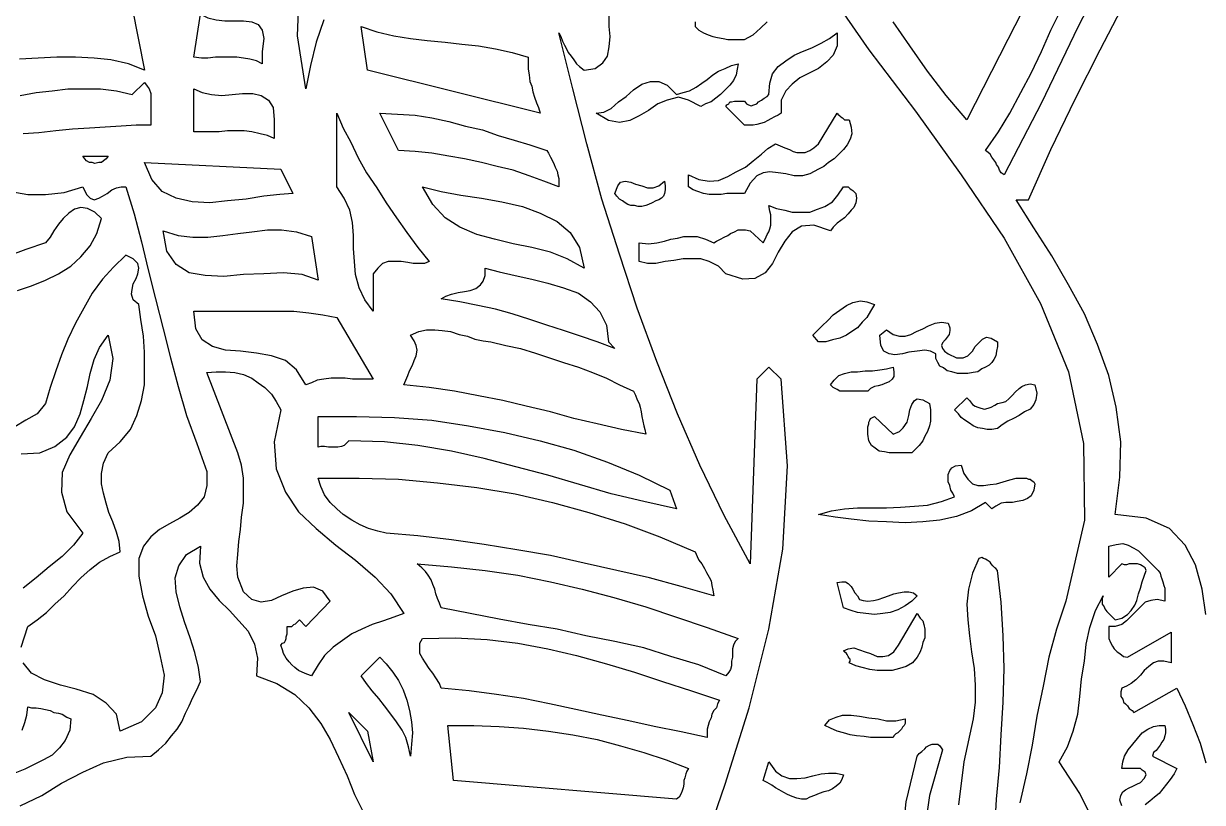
# Model space of a CAD drawing. Extents: x 0 to 5.57, y 0.04 to 9.51.
# Drawn here: x 2.644 to 3.907, y 5.639 to 6.473 of the extents above; entities that cross this region are included whole.
import ezdxf

# ---------------------------------------------------------------- set-up
doc = ezdxf.new("R2010")
doc.units = 0
doc.layers.add('1', color=7, linetype='Continuous')

msp = doc.modelspace()

# ---------------------------------------------------------------- linework, layer by layer
for points in [[(3.516, 6.463), (3.516, 6.449), (3.512, 6.439), (3.505, 6.432), (3.496, 6.425), (3.486, 6.42), (3.476, 6.415), (3.468, 6.408), (3.461, 6.401), (3.456, 6.391), (3.456, 6.377), (3.453, 6.375), (3.449, 6.373), (3.445, 6.371), (3.442, 6.369), (3.438, 6.367), (3.434, 6.366), (3.43, 6.365), (3.426, 6.364), (3.421, 6.364), (3.417, 6.364), (3.397, 6.384), (3.398, 6.386), (3.4, 6.387), (3.401, 6.389), (3.403, 6.389), (3.406, 6.39), (3.408, 6.39), (3.411, 6.39), (3.414, 6.39), (3.417, 6.39), (3.419, 6.387), (3.421, 6.386), (3.424, 6.385), (3.427, 6.386), (3.43, 6.387), (3.432, 6.389), (3.435, 6.391), (3.438, 6.393), (3.441, 6.395), (3.443, 6.397), (3.444, 6.409), (3.447, 6.419), (3.453, 6.427), (3.461, 6.433), (3.47, 6.439), (3.479, 6.443), (3.489, 6.447), (3.499, 6.452), (3.508, 6.457), (3.516, 6.463)], [(3.41, 6.43), (3.409, 6.424), (3.408, 6.418), (3.405, 6.412), (3.401, 6.407), (3.396, 6.402), (3.391, 6.397), (3.386, 6.393), (3.381, 6.389), (3.375, 6.387), (3.37, 6.384), (3.357, 6.391), (3.346, 6.394), (3.334, 6.391), (3.324, 6.387), (3.314, 6.38), (3.304, 6.374), (3.294, 6.369), (3.283, 6.367), (3.271, 6.369), (3.258, 6.377), (3.266, 6.378), (3.274, 6.382), (3.282, 6.389), (3.29, 6.395), (3.298, 6.402), (3.307, 6.408), (3.316, 6.411), (3.325, 6.411), (3.334, 6.407), (3.344, 6.397), (3.351, 6.399), (3.358, 6.401), (3.365, 6.405), (3.371, 6.409), (3.377, 6.413), (3.383, 6.418), (3.389, 6.422), (3.396, 6.425), (3.403, 6.428), (3.41, 6.43)], [(3.529, 6.37), (3.531, 6.362), (3.532, 6.355), (3.53, 6.349), (3.527, 6.343), (3.523, 6.338), (3.518, 6.333), (3.513, 6.328), (3.507, 6.324), (3.502, 6.32), (3.496, 6.317), (3.487, 6.312), (3.479, 6.31), (3.47, 6.31), (3.461, 6.312), (3.453, 6.313), (3.444, 6.314), (3.437, 6.313), (3.43, 6.31), (3.423, 6.302), (3.417, 6.291), (3.411, 6.291), (3.404, 6.291), (3.398, 6.291), (3.392, 6.29), (3.385, 6.29), (3.379, 6.29), (3.373, 6.291), (3.367, 6.293), (3.362, 6.295), (3.357, 6.298), (3.357, 6.311), (3.368, 6.306), (3.379, 6.304), (3.389, 6.305), (3.399, 6.309), (3.408, 6.314), (3.418, 6.319), (3.426, 6.326), (3.435, 6.333), (3.442, 6.339), (3.45, 6.344), (3.455, 6.342), (3.46, 6.34), (3.465, 6.338), (3.469, 6.336), (3.473, 6.335), (3.478, 6.335), (3.482, 6.335), (3.487, 6.337), (3.491, 6.34), (3.496, 6.344), (3.516, 6.377), (3.517, 6.376), (3.519, 6.374), (3.52, 6.373), (3.522, 6.372), (3.524, 6.37), (3.525, 6.37), (3.527, 6.37), (3.529, 6.37)], [(3.331, 6.304), (3.332, 6.299), (3.332, 6.295), (3.331, 6.291), (3.33, 6.288), (3.328, 6.286), (3.325, 6.284), (3.322, 6.283), (3.318, 6.281), (3.314, 6.279), (3.311, 6.278), (3.307, 6.277), (3.303, 6.277), (3.299, 6.278), (3.295, 6.278), (3.292, 6.279), (3.289, 6.281), (3.286, 6.283), (3.283, 6.285), (3.28, 6.288), (3.278, 6.291), (3.281, 6.299), (3.284, 6.303), (3.289, 6.304), (3.295, 6.303), (3.3, 6.301), (3.307, 6.299), (3.313, 6.297), (3.319, 6.297), (3.325, 6.299), (3.331, 6.304)], [(3.536, 6.291), (3.537, 6.286), (3.536, 6.281), (3.534, 6.276), (3.531, 6.273), (3.528, 6.269), (3.524, 6.265), (3.52, 6.262), (3.516, 6.259), (3.512, 6.255), (3.509, 6.251), (3.491, 6.257), (3.478, 6.256), (3.468, 6.25), (3.46, 6.24), (3.453, 6.228), (3.447, 6.216), (3.439, 6.206), (3.428, 6.2), (3.415, 6.199), (3.397, 6.205), (3.389, 6.213), (3.379, 6.218), (3.37, 6.221), (3.361, 6.221), (3.351, 6.221), (3.341, 6.219), (3.332, 6.218), (3.322, 6.216), (3.313, 6.216), (3.304, 6.218), (3.304, 6.238), (3.314, 6.237), (3.323, 6.238), (3.331, 6.24), (3.338, 6.242), (3.345, 6.243), (3.352, 6.245), (3.359, 6.245), (3.366, 6.245), (3.375, 6.242), (3.384, 6.238), (3.387, 6.24), (3.391, 6.242), (3.395, 6.244), (3.399, 6.246), (3.402, 6.248), (3.406, 6.25), (3.41, 6.252), (3.414, 6.252), (3.418, 6.252), (3.423, 6.251), (3.437, 6.238), (3.439, 6.242), (3.441, 6.247), (3.443, 6.25), (3.444, 6.253), (3.445, 6.257), (3.445, 6.26), (3.445, 6.264), (3.445, 6.268), (3.444, 6.272), (3.443, 6.278), (3.451, 6.275), (3.46, 6.273), (3.468, 6.271), (3.478, 6.271), (3.487, 6.271), (3.495, 6.274), (3.503, 6.277), (3.511, 6.282), (3.517, 6.289), (3.523, 6.298), (3.525, 6.298), (3.527, 6.298), (3.528, 6.298), (3.53, 6.296), (3.532, 6.295), (3.533, 6.294), (3.535, 6.292), (3.536, 6.291)], [(3.556, 6.172), (3.552, 6.165), (3.548, 6.158), (3.543, 6.153), (3.538, 6.147), (3.532, 6.143), (3.526, 6.139), (3.519, 6.136), (3.511, 6.134), (3.504, 6.132), (3.496, 6.132), (3.49, 6.139), (3.495, 6.144), (3.5, 6.149), (3.506, 6.155), (3.512, 6.161), (3.519, 6.166), (3.526, 6.171), (3.533, 6.174), (3.541, 6.176), (3.548, 6.175), (3.556, 6.172)], [(3.635, 6.152), (3.637, 6.147), (3.637, 6.144), (3.636, 6.14), (3.634, 6.137), (3.632, 6.134), (3.629, 6.131), (3.628, 6.128), (3.629, 6.125), (3.631, 6.122), (3.635, 6.119), (3.644, 6.115), (3.651, 6.115), (3.656, 6.117), (3.661, 6.122), (3.664, 6.127), (3.668, 6.131), (3.672, 6.135), (3.676, 6.137), (3.681, 6.136), (3.688, 6.132), (3.688, 6.127), (3.687, 6.122), (3.686, 6.117), (3.684, 6.113), (3.682, 6.11), (3.679, 6.107), (3.675, 6.105), (3.671, 6.103), (3.667, 6.1), (3.662, 6.099), (3.656, 6.098), (3.651, 6.098), (3.645, 6.098), (3.639, 6.1), (3.634, 6.101), (3.63, 6.104), (3.626, 6.106), (3.624, 6.11), (3.622, 6.114), (3.622, 6.119), (3.616, 6.122), (3.61, 6.123), (3.602, 6.122), (3.593, 6.121), (3.586, 6.119), (3.578, 6.118), (3.572, 6.119), (3.566, 6.122), (3.563, 6.128), (3.562, 6.139), (3.569, 6.145), (3.576, 6.14), (3.583, 6.138), (3.589, 6.138), (3.595, 6.14), (3.601, 6.143), (3.608, 6.146), (3.614, 6.149), (3.621, 6.152), (3.628, 6.153), (3.635, 6.152)], [(3.576, 6.105), (3.577, 6.1), (3.577, 6.095), (3.575, 6.092), (3.572, 6.089), (3.569, 6.088), (3.564, 6.086), (3.56, 6.085), (3.556, 6.084), (3.552, 6.082), (3.549, 6.079), (3.545, 6.079), (3.541, 6.079), (3.536, 6.079), (3.532, 6.079), (3.528, 6.079), (3.524, 6.079), (3.519, 6.079), (3.516, 6.081), (3.512, 6.083), (3.509, 6.086), (3.513, 6.091), (3.518, 6.096), (3.524, 6.098), (3.531, 6.1), (3.538, 6.1), (3.546, 6.101), (3.554, 6.101), (3.562, 6.102), (3.569, 6.103), (3.576, 6.105)], [(3.728, 6.086), (3.73, 6.077), (3.729, 6.07), (3.727, 6.065), (3.723, 6.06), (3.717, 6.057), (3.711, 6.053), (3.705, 6.05), (3.699, 6.047), (3.693, 6.043), (3.688, 6.039), (3.682, 6.038), (3.677, 6.038), (3.672, 6.039), (3.667, 6.04), (3.662, 6.042), (3.658, 6.045), (3.653, 6.048), (3.649, 6.051), (3.646, 6.055), (3.642, 6.059), (3.655, 6.072), (3.658, 6.069), (3.661, 6.065), (3.664, 6.063), (3.667, 6.062), (3.67, 6.061), (3.674, 6.06), (3.678, 6.061), (3.681, 6.062), (3.685, 6.064), (3.688, 6.066), (3.693, 6.067), (3.697, 6.068), (3.7, 6.071), (3.704, 6.075), (3.707, 6.078), (3.711, 6.082), (3.714, 6.084), (3.718, 6.086), (3.723, 6.087), (3.728, 6.086)], [(3.615, 6.066), (3.616, 6.059), (3.616, 6.053), (3.616, 6.047), (3.615, 6.042), (3.613, 6.036), (3.61, 6.031), (3.608, 6.026), (3.604, 6.021), (3.6, 6.017), (3.596, 6.013), (3.59, 6.013), (3.584, 6.013), (3.578, 6.013), (3.572, 6.013), (3.567, 6.014), (3.561, 6.015), (3.557, 6.018), (3.553, 6.021), (3.55, 6.026), (3.549, 6.033), (3.549, 6.036), (3.549, 6.038), (3.549, 6.041), (3.55, 6.044), (3.55, 6.046), (3.551, 6.048), (3.552, 6.05), (3.554, 6.051), (3.556, 6.052), (3.576, 6.033), (3.583, 6.036), (3.587, 6.04), (3.591, 6.046), (3.593, 6.053), (3.594, 6.059), (3.596, 6.065), (3.599, 6.069), (3.602, 6.071), (3.608, 6.07), (3.615, 6.066)], [(3.708, 5.986), (3.711, 5.986), (3.714, 5.986), (3.716, 5.986), (3.719, 5.986), (3.721, 5.985), (3.723, 5.985), (3.725, 5.983), (3.727, 5.982), (3.728, 5.98), (3.727, 5.973), (3.724, 5.967), (3.72, 5.964), (3.715, 5.962), (3.709, 5.961), (3.704, 5.96), (3.697, 5.96), (3.692, 5.959), (3.686, 5.956), (3.682, 5.953), (3.675, 5.96), (3.66, 5.951), (3.644, 5.945), (3.626, 5.941), (3.608, 5.939), (3.589, 5.938), (3.569, 5.939), (3.55, 5.94), (3.531, 5.942), (3.514, 5.944), (3.496, 5.947), (3.51, 5.951), (3.524, 5.953), (3.538, 5.954), (3.553, 5.954), (3.569, 5.954), (3.584, 5.955), (3.599, 5.956), (3.613, 5.957), (3.628, 5.961), (3.642, 5.966), (3.64, 5.97), (3.638, 5.973), (3.637, 5.978), (3.635, 5.982), (3.635, 5.986), (3.635, 5.99), (3.637, 5.994), (3.639, 5.997), (3.643, 5.999), (3.649, 6), (3.652, 5.991), (3.656, 5.985), (3.661, 5.98), (3.667, 5.978), (3.673, 5.978), (3.68, 5.979), (3.687, 5.98), (3.694, 5.982), (3.701, 5.984), (3.708, 5.986)], [(3.549, 5.854), (3.555, 5.855), (3.56, 5.856), (3.566, 5.858), (3.571, 5.86), (3.577, 5.862), (3.582, 5.863), (3.588, 5.864), (3.593, 5.864), (3.598, 5.863), (3.602, 5.86), (3.596, 5.854), (3.589, 5.849), (3.581, 5.845), (3.573, 5.842), (3.565, 5.841), (3.556, 5.84), (3.547, 5.841), (3.538, 5.842), (3.531, 5.844), (3.523, 5.847), (3.516, 5.874), (3.521, 5.875), (3.525, 5.875), (3.528, 5.873), (3.531, 5.87), (3.533, 5.867), (3.535, 5.863), (3.538, 5.86), (3.54, 5.856), (3.544, 5.855), (3.549, 5.854)], [(3.602, 5.794), (3.597, 5.788), (3.59, 5.784), (3.583, 5.782), (3.575, 5.78), (3.567, 5.78), (3.559, 5.78), (3.551, 5.781), (3.543, 5.783), (3.536, 5.785), (3.529, 5.788), (3.53, 5.79), (3.53, 5.792), (3.529, 5.793), (3.528, 5.795), (3.527, 5.797), (3.526, 5.798), (3.524, 5.8), (3.523, 5.801), (3.528, 5.803), (3.534, 5.804), (3.54, 5.802), (3.546, 5.8), (3.552, 5.798), (3.559, 5.795), (3.565, 5.795), (3.571, 5.796), (3.577, 5.8), (3.582, 5.807), (3.602, 5.841), (3.605, 5.836), (3.608, 5.833), (3.609, 5.829), (3.61, 5.824), (3.61, 5.82), (3.61, 5.815), (3.608, 5.81), (3.607, 5.805), (3.605, 5.8), (3.602, 5.794)], [(3.589, 5.728), (3.589, 5.725), (3.589, 5.723), (3.588, 5.721), (3.586, 5.719), (3.585, 5.717), (3.583, 5.715), (3.581, 5.713), (3.579, 5.712), (3.577, 5.71), (3.576, 5.708), (3.568, 5.708), (3.56, 5.708), (3.552, 5.708), (3.545, 5.709), (3.537, 5.71), (3.53, 5.711), (3.523, 5.713), (3.516, 5.715), (3.509, 5.718), (3.503, 5.721), (3.508, 5.727), (3.515, 5.73), (3.522, 5.732), (3.531, 5.732), (3.54, 5.731), (3.55, 5.729), (3.56, 5.728), (3.569, 5.726), (3.579, 5.726), (3.589, 5.728)], [(3.821, 5.635), (3.819, 5.641), (3.82, 5.646), (3.822, 5.65), (3.825, 5.652), (3.829, 5.654), (3.833, 5.656), (3.837, 5.658), (3.841, 5.66), (3.845, 5.664), (3.847, 5.668), (3.846, 5.671), (3.843, 5.673), (3.841, 5.675), (3.838, 5.675), (3.836, 5.675), (3.832, 5.675), (3.829, 5.675), (3.826, 5.675), (3.824, 5.675), (3.821, 5.675), (3.822, 5.682), (3.824, 5.688), (3.828, 5.695), (3.833, 5.701), (3.838, 5.707), (3.843, 5.713), (3.849, 5.717), (3.855, 5.72), (3.861, 5.721), (3.867, 5.721)], [(3.867, 5.721), (3.868, 5.717), (3.868, 5.713), (3.867, 5.71), (3.866, 5.706), (3.864, 5.703), (3.862, 5.7), (3.86, 5.697), (3.858, 5.694), (3.855, 5.692), (3.854, 5.688), (3.88, 5.675), (3.877, 5.669), (3.873, 5.663), (3.869, 5.658), (3.865, 5.653), (3.861, 5.648), (3.856, 5.644), (3.851, 5.64), (3.846, 5.636)], [(3.585, 5.591), (3.59, 5.639), (3.602, 5.688), (3.604, 5.691), (3.607, 5.693), (3.61, 5.696), (3.612, 5.698), (3.615, 5.7), (3.618, 5.701), (3.621, 5.701), (3.624, 5.701), (3.626, 5.699), (3.629, 5.695)], [(3.629, 5.695), (3.615, 5.646), (3.608, 5.596)], [(3.523, 5.668), (3.521, 5.663), (3.519, 5.659), (3.515, 5.656), (3.511, 5.653), (3.507, 5.651), (3.502, 5.65), (3.497, 5.648), (3.492, 5.646), (3.487, 5.644), (3.483, 5.642), (3.478, 5.642), (3.473, 5.643), (3.468, 5.645), (3.463, 5.647), (3.459, 5.649), (3.454, 5.652), (3.45, 5.654), (3.446, 5.657), (3.441, 5.66), (3.437, 5.662), (3.443, 5.682), (3.45, 5.672), (3.457, 5.667), (3.465, 5.664), (3.473, 5.664), (3.482, 5.665), (3.49, 5.667), (3.499, 5.669), (3.507, 5.67), (3.515, 5.67), (3.523, 5.668)]]:
    msp.add_lwpolyline(points)
at = {"layer": '1'}
for points in [[(3.744, 6.544), (3.699, 6.456), (3.655, 6.37), (3.633, 6.396), (3.613, 6.422), (3.594, 6.449), (3.576, 6.475)], [(3.816, 6.551), (3.774, 6.469), (3.735, 6.388), (3.695, 6.311), (3.692, 6.313), (3.69, 6.316), (3.689, 6.319), (3.687, 6.322), (3.686, 6.324), (3.684, 6.327), (3.682, 6.33), (3.68, 6.333), (3.678, 6.335), (3.675, 6.337), (3.689, 6.357), (3.701, 6.377), (3.713, 6.399), (3.724, 6.42), (3.735, 6.443), (3.745, 6.466), (3.756, 6.488)], [(2.966, 6.477), (2.958, 6.453), (2.952, 6.428), (2.947, 6.403), (2.938, 6.46), (2.94, 6.514)], [(3.503, 6.513), (3.55, 6.445), (3.6, 6.379), (3.649, 6.311), (3.695, 6.243), (3.734, 6.173), (3.764, 6.1), (3.78, 6.023), (3.781, 5.941), (3.761, 5.854), (3.751, 5.824), (3.743, 5.794), (3.737, 5.763), (3.73, 5.731), (3.725, 5.7), (3.719, 5.669), (3.712, 5.638)], [(3.911, 5.84), (3.907, 5.867), (3.9, 5.893), (3.889, 5.914), (3.872, 5.932), (3.847, 5.943), (3.814, 5.947), (3.819, 5.987), (3.82, 6.025), (3.815, 6.062), (3.807, 6.096), (3.795, 6.129), (3.781, 6.162), (3.764, 6.193), (3.746, 6.224), (3.727, 6.254), (3.708, 6.284), (3.721, 6.284), (3.745, 6.338), (3.771, 6.392), (3.798, 6.445), (3.825, 6.497)], [(2.761, 6.49), (2.774, 6.423), (2.757, 6.43), (2.738, 6.434), (2.72, 6.436), (2.7, 6.437), (2.68, 6.437), (2.66, 6.436), (2.64, 6.435)], [(2.9, 6.443), (2.9, 6.43), (2.894, 6.433), (2.887, 6.435), (2.88, 6.436), (2.873, 6.437), (2.865, 6.437), (2.858, 6.437), (2.85, 6.437), (2.842, 6.436), (2.835, 6.436), (2.827, 6.437), (2.834, 6.483), (2.842, 6.479), (2.851, 6.477), (2.86, 6.476), (2.871, 6.476), (2.88, 6.476), (2.889, 6.475), (2.896, 6.472), (2.9, 6.466), (2.902, 6.457), (2.9, 6.443)], [(3.368, 5.576), (3.396, 5.658), (3.422, 5.74), (3.443, 5.824), (3.458, 5.91), (3.463, 5.999), (3.456, 6.092), (3.443, 6.105), (3.43, 6.092), (3.423, 5.894), (3.395, 5.946), (3.369, 6), (3.345, 6.055), (3.323, 6.111), (3.302, 6.168), (3.283, 6.226), (3.264, 6.285), (3.248, 6.344), (3.233, 6.403), (3.218, 6.463), (3.22, 6.459), (3.222, 6.454), (3.224, 6.45), (3.226, 6.446), (3.228, 6.442), (3.231, 6.438), (3.234, 6.434), (3.237, 6.43), (3.24, 6.427), (3.245, 6.423), (3.257, 6.425), (3.265, 6.431), (3.27, 6.438), (3.272, 6.448), (3.273, 6.459), (3.272, 6.47), (3.272, 6.481)], [(3.185, 6.437), (3.185, 6.43), (3.185, 6.424), (3.186, 6.418), (3.187, 6.411), (3.189, 6.406), (3.19, 6.4), (3.192, 6.394), (3.194, 6.388), (3.196, 6.383), (3.198, 6.377), (3.013, 6.423), (3.006, 6.47), (3.023, 6.464), (3.041, 6.46), (3.059, 6.457), (3.077, 6.455), (3.096, 6.453), (3.114, 6.451), (3.132, 6.449), (3.15, 6.446), (3.168, 6.442), (3.185, 6.437)], [(3.364, 6.475), (3.364, 6.473), (3.364, 6.47), (3.368, 6.466), (3.373, 6.463), (3.378, 6.461), (3.383, 6.459), (3.388, 6.458), (3.394, 6.457), (3.399, 6.456), (3.405, 6.456), (3.411, 6.456), (3.417, 6.456), (3.426, 6.461), (3.434, 6.468), (3.441, 6.475)], [(2.641, 6.396), (2.658, 6.399), (2.675, 6.401), (2.692, 6.403), (2.709, 6.403), (2.727, 6.403), (2.744, 6.401), (2.761, 6.397), (2.774, 6.41), (2.777, 6.406), (2.779, 6.403), (2.781, 6.398), (2.781, 6.394), (2.781, 6.389), (2.781, 6.384), (2.781, 6.378), (2.781, 6.373), (2.781, 6.368), (2.781, 6.364), (2.765, 6.364), (2.749, 6.363), (2.732, 6.362), (2.715, 6.361), (2.697, 6.36), (2.679, 6.358), (2.661, 6.356), (2.644, 6.355)], [(2.913, 6.37), (2.913, 6.35), (2.906, 6.353), (2.898, 6.355), (2.889, 6.357), (2.881, 6.358), (2.872, 6.358), (2.863, 6.358), (2.854, 6.357), (2.845, 6.357), (2.836, 6.357), (2.827, 6.357), (2.827, 6.403), (2.836, 6.399), (2.846, 6.397), (2.857, 6.396), (2.868, 6.397), (2.879, 6.398), (2.89, 6.398), (2.899, 6.396), (2.907, 6.391), (2.912, 6.383), (2.913, 6.37)], [(3.079, 6.218), (3.074, 6.216), (3.069, 6.216), (3.062, 6.216), (3.056, 6.217), (3.049, 6.218), (3.042, 6.218), (3.035, 6.218), (3.029, 6.216), (3.024, 6.211), (3.019, 6.205), (3.019, 6.165), (3.01, 6.177), (3.004, 6.19), (3, 6.204), (2.999, 6.218), (2.998, 6.232), (2.998, 6.246), (2.997, 6.26), (2.994, 6.273), (2.988, 6.286), (2.98, 6.298), (2.98, 6.377), (2.987, 6.361), (2.995, 6.346), (3.003, 6.329), (3.012, 6.313), (3.023, 6.297), (3.033, 6.281), (3.044, 6.265), (3.055, 6.249), (3.067, 6.233), (3.079, 6.218)], [(3.205, 6.337), (3.207, 6.334), (3.209, 6.33), (3.211, 6.326), (3.213, 6.322), (3.214, 6.319), (3.216, 6.315), (3.217, 6.311), (3.218, 6.307), (3.218, 6.302), (3.218, 6.298), (3.202, 6.304), (3.186, 6.31), (3.169, 6.316), (3.152, 6.32), (3.135, 6.324), (3.117, 6.328), (3.1, 6.331), (3.082, 6.334), (3.064, 6.336), (3.046, 6.337), (3.026, 6.377), (3.045, 6.376), (3.064, 6.375), (3.082, 6.372), (3.1, 6.368), (3.118, 6.363), (3.136, 6.359), (3.153, 6.353), (3.17, 6.348), (3.187, 6.343), (3.205, 6.337)], [(2.735, 6.331), (2.733, 6.328), (2.73, 6.326), (2.728, 6.324), (2.725, 6.324), (2.721, 6.323), (2.718, 6.324), (2.715, 6.324), (2.712, 6.326), (2.71, 6.328), (2.708, 6.331), (2.735, 6.331)], [(2.933, 6.291), (2.919, 6.29), (2.902, 6.288), (2.883, 6.285), (2.863, 6.283), (2.844, 6.281), (2.825, 6.282), (2.808, 6.286), (2.793, 6.293), (2.782, 6.306), (2.774, 6.324), (2.92, 6.317), (2.933, 6.291)], [(2.631, 6.293), (2.649, 6.29), (2.668, 6.29), (2.688, 6.292), (2.708, 6.298)], [(2.708, 6.298), (2.712, 6.29), (2.716, 6.286), (2.72, 6.284), (2.725, 6.286), (2.729, 6.288), (2.734, 6.291), (2.739, 6.295), (2.744, 6.297), (2.749, 6.298), (2.754, 6.298), (2.763, 6.269), (2.771, 6.239), (2.778, 6.209), (2.786, 6.178), (2.794, 6.146), (2.802, 6.115), (2.81, 6.084), (2.819, 6.053), (2.83, 6.023), (2.841, 5.993), (2.841, 5.978), (2.838, 5.966), (2.831, 5.957), (2.822, 5.949), (2.812, 5.943), (2.801, 5.937), (2.79, 5.931), (2.781, 5.923), (2.773, 5.913), (2.768, 5.9), (2.768, 5.881), (2.772, 5.86), (2.778, 5.838), (2.786, 5.817), (2.791, 5.795), (2.795, 5.775), (2.793, 5.756), (2.786, 5.74), (2.771, 5.725), (2.748, 5.715), (2.744, 5.733), (2.733, 5.745), (2.719, 5.754), (2.701, 5.76), (2.684, 5.764), (2.667, 5.77), (2.653, 5.777), (2.644, 5.788)], [(3.245, 6.211), (3.227, 6.221), (3.209, 6.228), (3.189, 6.233), (3.169, 6.237), (3.149, 6.242), (3.13, 6.247), (3.112, 6.255), (3.096, 6.265), (3.083, 6.279), (3.072, 6.298), (3.092, 6.293), (3.113, 6.289), (3.135, 6.286), (3.157, 6.282), (3.179, 6.277), (3.198, 6.27), (3.216, 6.261), (3.23, 6.249), (3.24, 6.233), (3.245, 6.211)], [(2.638, 6.187), (2.653, 6.192), (2.668, 6.198), (2.682, 6.205), (2.695, 6.213), (2.706, 6.223), (2.716, 6.235), (2.723, 6.248), (2.728, 6.264), (2.721, 6.271), (2.713, 6.275), (2.706, 6.276), (2.699, 6.274), (2.693, 6.27), (2.687, 6.264), (2.682, 6.258), (2.677, 6.251), (2.673, 6.244), (2.668, 6.238), (2.647, 6.231), (2.626, 6.223)], [(2.953, 6.245), (2.96, 6.198), (2.943, 6.204), (2.923, 6.206), (2.902, 6.205), (2.88, 6.204), (2.859, 6.202), (2.839, 6.203), (2.822, 6.206), (2.808, 6.215), (2.798, 6.229), (2.794, 6.251), (2.81, 6.246), (2.826, 6.244), (2.842, 6.244), (2.858, 6.246), (2.874, 6.248), (2.889, 6.25), (2.906, 6.252), (2.921, 6.252), (2.937, 6.25), (2.953, 6.245)], [(2.642, 5.805), (2.649, 5.827), (2.659, 5.834), (2.669, 5.842), (2.678, 5.851), (2.688, 5.86), (2.697, 5.87), (2.706, 5.879), (2.716, 5.888), (2.726, 5.896), (2.737, 5.902), (2.748, 5.907), (2.747, 5.918), (2.744, 5.928), (2.74, 5.939), (2.736, 5.949), (2.733, 5.959), (2.73, 5.97), (2.728, 5.98), (2.728, 5.991), (2.73, 6.002), (2.735, 6.013), (2.748, 6.025), (2.759, 6.038), (2.766, 6.053), (2.771, 6.069), (2.774, 6.086), (2.774, 6.103), (2.774, 6.121), (2.773, 6.138), (2.77, 6.156), (2.768, 6.172), (2.762, 6.177), (2.76, 6.183), (2.761, 6.188), (2.762, 6.194), (2.765, 6.2), (2.767, 6.205), (2.768, 6.211), (2.767, 6.216), (2.762, 6.221), (2.754, 6.225), (2.741, 6.212), (2.729, 6.199), (2.718, 6.184), (2.709, 6.168), (2.7, 6.152), (2.692, 6.135), (2.685, 6.118), (2.679, 6.101), (2.673, 6.083), (2.668, 6.066), (2.659, 6.055), (2.647, 6.048), (2.635, 6.041)], [(3.271, 6.132), (3.278, 6.125), (3.259, 6.132), (3.241, 6.138), (3.223, 6.144), (3.205, 6.15), (3.187, 6.156), (3.168, 6.162), (3.15, 6.167), (3.131, 6.171), (3.112, 6.175), (3.092, 6.178), (3.097, 6.181), (3.103, 6.183), (3.11, 6.185), (3.117, 6.186), (3.123, 6.187), (3.129, 6.189), (3.134, 6.193), (3.137, 6.197), (3.139, 6.203), (3.139, 6.211), (3.154, 6.207), (3.171, 6.203), (3.189, 6.199), (3.206, 6.195), (3.223, 6.19), (3.239, 6.184), (3.252, 6.175), (3.262, 6.164), (3.269, 6.15), (3.271, 6.132)], [(2.98, 6.158), (3.019, 6.092), (3.012, 6.092), (3.004, 6.092), (2.997, 6.092), (2.989, 6.093), (2.981, 6.093), (2.974, 6.093), (2.966, 6.092), (2.959, 6.091), (2.953, 6.088), (2.947, 6.086), (2.937, 6.102), (2.925, 6.112), (2.91, 6.117), (2.894, 6.12), (2.877, 6.122), (2.861, 6.123), (2.847, 6.127), (2.836, 6.134), (2.829, 6.146), (2.827, 6.165), (2.841, 6.165), (2.855, 6.165), (2.87, 6.165), (2.886, 6.165), (2.902, 6.165), (2.918, 6.165), (2.934, 6.165), (2.95, 6.163), (2.965, 6.161), (2.98, 6.158)], [(2.642, 6.012), (2.662, 6.013), (2.678, 6.02), (2.691, 6.03), (2.699, 6.041), (2.705, 6.055), (2.709, 6.069), (2.713, 6.084), (2.716, 6.098), (2.72, 6.113), (2.726, 6.126), (2.735, 6.139), (2.74, 6.114), (2.737, 6.091), (2.728, 6.069), (2.717, 6.05), (2.705, 6.03), (2.694, 6.011), (2.686, 5.992), (2.685, 5.971), (2.691, 5.95), (2.708, 5.927), (2.698, 5.914), (2.686, 5.902), (2.672, 5.891), (2.658, 5.879), (2.644, 5.868)], [(3.298, 6.079), (3.3, 6.075), (3.302, 6.07), (3.304, 6.066), (3.305, 6.062), (3.306, 6.057), (3.307, 6.052), (3.308, 6.047), (3.309, 6.042), (3.31, 6.038), (3.311, 6.033), (3.285, 6.038), (3.259, 6.044), (3.234, 6.05), (3.209, 6.057), (3.183, 6.063), (3.158, 6.069), (3.132, 6.074), (3.106, 6.079), (3.079, 6.083), (3.052, 6.086), (3.054, 6.091), (3.056, 6.096), (3.058, 6.101), (3.061, 6.107), (3.063, 6.112), (3.065, 6.117), (3.066, 6.123), (3.065, 6.128), (3.063, 6.133), (3.059, 6.139), (3.068, 6.143), (3.076, 6.145), (3.085, 6.145), (3.093, 6.144), (3.102, 6.143), (3.111, 6.14), (3.12, 6.138), (3.128, 6.135), (3.137, 6.133), (3.145, 6.132), (3.161, 6.128), (3.177, 6.125), (3.193, 6.12), (3.208, 6.115), (3.223, 6.11), (3.239, 6.105), (3.254, 6.099), (3.269, 6.093), (3.283, 6.086), (3.298, 6.079)], [(2.92, 6.059), (2.913, 6.025), (2.915, 5.996), (2.925, 5.971), (2.939, 5.95), (2.958, 5.932), (2.979, 5.914), (3, 5.898), (3.021, 5.88), (3.038, 5.862), (3.052, 5.841), (3.041, 5.837), (3.03, 5.833), (3.018, 5.829), (3.007, 5.824), (2.996, 5.819), (2.986, 5.812), (2.976, 5.805), (2.967, 5.796), (2.96, 5.786), (2.953, 5.774), (2.948, 5.776), (2.943, 5.778), (2.939, 5.78), (2.935, 5.783), (2.932, 5.786), (2.929, 5.789), (2.926, 5.793), (2.923, 5.798), (2.922, 5.802), (2.92, 5.807), (2.922, 5.809), (2.924, 5.81), (2.925, 5.812), (2.926, 5.814), (2.926, 5.816), (2.927, 5.819), (2.927, 5.822), (2.927, 5.824), (2.927, 5.827), (2.929, 5.827), (2.931, 5.827), (2.932, 5.827), (2.934, 5.829), (2.936, 5.83), (2.937, 5.831), (2.939, 5.833), (2.94, 5.834), (2.947, 5.827), (2.973, 5.854), (2.965, 5.865), (2.955, 5.869), (2.944, 5.868), (2.933, 5.865), (2.921, 5.86), (2.91, 5.855), (2.899, 5.853), (2.889, 5.856), (2.88, 5.864), (2.874, 5.88), (2.873, 5.892), (2.874, 5.904), (2.875, 5.918), (2.877, 5.931), (2.878, 5.944), (2.88, 5.959), (2.88, 5.972), (2.88, 5.986), (2.878, 6), (2.874, 6.013), (2.841, 6.099), (2.851, 6.1), (2.861, 6.1), (2.871, 6.099), (2.88, 6.097), (2.889, 6.093), (2.896, 6.088), (2.903, 6.083), (2.91, 6.076), (2.915, 6.068), (2.92, 6.059)], [(3.337, 5.973), (3.344, 5.953), (3.309, 5.961), (3.274, 5.969), (3.24, 5.979), (3.206, 5.989), (3.172, 5.998), (3.138, 6.007), (3.103, 6.015), (3.067, 6.021), (3.031, 6.025), (2.993, 6.026), (2.99, 6.023), (2.988, 6.021), (2.985, 6.02), (2.981, 6.019), (2.978, 6.019), (2.974, 6.019), (2.971, 6.019), (2.967, 6.02), (2.963, 6.02), (2.96, 6.019), (2.96, 6.052), (3.001, 6.052), (3.042, 6.051), (3.082, 6.048), (3.121, 6.042), (3.16, 6.035), (3.198, 6.026), (3.234, 6.016), (3.27, 6.003), (3.304, 5.989), (3.337, 5.973)], [(3.364, 5.907), (3.366, 5.902), (3.368, 5.898), (3.371, 5.894), (3.374, 5.889), (3.376, 5.885), (3.379, 5.88), (3.381, 5.876), (3.382, 5.871), (3.383, 5.866), (3.384, 5.86), (3.349, 5.87), (3.315, 5.879), (3.28, 5.887), (3.245, 5.895), (3.209, 5.903), (3.173, 5.909), (3.138, 5.915), (3.103, 5.92), (3.067, 5.924), (3.033, 5.927), (3.024, 5.929), (3.014, 5.932), (3.005, 5.936), (2.996, 5.941), (2.987, 5.947), (2.98, 5.953), (2.973, 5.96), (2.967, 5.968), (2.963, 5.977), (2.96, 5.986), (3.004, 5.986), (3.046, 5.985), (3.088, 5.981), (3.13, 5.976), (3.171, 5.969), (3.211, 5.96), (3.25, 5.949), (3.289, 5.937), (3.326, 5.923), (3.364, 5.907)], [(2.641, 5.635), (2.664, 5.646), (2.685, 5.659), (2.708, 5.671), (2.73, 5.681), (2.755, 5.687), (2.781, 5.688), (2.789, 5.695), (2.797, 5.702), (2.803, 5.71), (2.809, 5.717), (2.814, 5.725), (2.818, 5.734), (2.822, 5.742), (2.826, 5.751), (2.83, 5.759), (2.834, 5.768), (2.832, 5.783), (2.828, 5.799), (2.823, 5.815), (2.817, 5.832), (2.812, 5.848), (2.808, 5.864), (2.807, 5.879), (2.811, 5.892), (2.819, 5.904), (2.834, 5.913), (2.833, 5.895), (2.837, 5.88), (2.844, 5.867), (2.854, 5.855), (2.865, 5.844), (2.875, 5.833), (2.885, 5.822), (2.892, 5.808), (2.895, 5.793), (2.894, 5.774), (2.916, 5.766), (2.935, 5.754), (2.95, 5.74), (2.963, 5.723), (2.973, 5.706), (2.982, 5.687), (2.991, 5.667), (2.999, 5.647), (3.009, 5.627)], [(3.794, 5.612), (3.776, 5.648), (3.754, 5.682), (3.763, 5.698), (3.769, 5.715), (3.774, 5.733), (3.776, 5.752), (3.778, 5.771), (3.781, 5.79), (3.783, 5.808), (3.787, 5.826), (3.793, 5.844), (3.801, 5.86), (3.8, 5.857), (3.8, 5.854), (3.8, 5.851), (3.802, 5.848), (3.803, 5.846), (3.805, 5.843), (3.807, 5.841), (3.81, 5.838), (3.812, 5.836), (3.814, 5.834), (3.821, 5.836), (3.827, 5.84), (3.831, 5.844), (3.835, 5.85), (3.837, 5.855), (3.839, 5.862), (3.841, 5.868), (3.843, 5.875), (3.845, 5.881), (3.847, 5.887), (3.846, 5.89), (3.843, 5.892), (3.841, 5.893), (3.838, 5.894), (3.836, 5.894), (3.832, 5.894), (3.829, 5.894), (3.826, 5.893), (3.824, 5.893), (3.821, 5.894), (3.807, 5.88), (3.807, 5.913), (3.815, 5.915), (3.822, 5.916), (3.828, 5.914), (3.834, 5.911), (3.839, 5.908), (3.844, 5.903), (3.848, 5.899), (3.853, 5.894), (3.857, 5.89), (3.86, 5.887)], [(3.685, 5.609), (3.687, 5.642), (3.69, 5.676), (3.692, 5.711), (3.694, 5.746), (3.695, 5.782), (3.694, 5.817), (3.692, 5.853), (3.688, 5.887), (3.686, 5.889), (3.685, 5.89), (3.683, 5.892), (3.681, 5.894), (3.68, 5.896), (3.677, 5.898), (3.675, 5.899), (3.673, 5.9), (3.671, 5.901), (3.668, 5.9), (3.661, 5.884), (3.657, 5.867), (3.655, 5.851), (3.656, 5.834), (3.658, 5.817), (3.66, 5.8), (3.663, 5.782), (3.664, 5.764), (3.664, 5.746), (3.662, 5.728), (3.652, 5.682), (3.646, 5.636)], [(3.41, 5.814), (3.407, 5.811), (3.405, 5.807), (3.404, 5.803), (3.404, 5.798), (3.404, 5.794), (3.403, 5.79), (3.403, 5.785), (3.402, 5.781), (3.4, 5.778), (3.397, 5.774), (3.368, 5.786), (3.338, 5.795), (3.309, 5.804), (3.278, 5.811), (3.247, 5.817), (3.216, 5.824), (3.185, 5.829), (3.154, 5.835), (3.123, 5.841), (3.092, 5.847), (3.09, 5.852), (3.088, 5.857), (3.086, 5.862), (3.085, 5.867), (3.083, 5.872), (3.081, 5.877), (3.078, 5.882), (3.075, 5.886), (3.071, 5.89), (3.066, 5.894), (3.103, 5.891), (3.139, 5.887), (3.174, 5.882), (3.209, 5.875), (3.243, 5.867), (3.277, 5.858), (3.311, 5.848), (3.344, 5.837), (3.377, 5.826), (3.41, 5.814)], [(3.86, 5.887), (3.862, 5.884), (3.863, 5.881), (3.864, 5.878), (3.865, 5.875), (3.866, 5.871), (3.867, 5.868), (3.867, 5.865), (3.867, 5.861), (3.867, 5.858), (3.867, 5.854), (3.859, 5.856), (3.852, 5.855), (3.846, 5.853), (3.841, 5.848), (3.836, 5.843), (3.831, 5.838), (3.826, 5.833), (3.821, 5.829), (3.814, 5.827), (3.807, 5.827), (3.807, 5.822), (3.807, 5.818), (3.807, 5.814), (3.809, 5.81), (3.811, 5.806), (3.813, 5.803), (3.816, 5.8), (3.819, 5.798), (3.823, 5.795), (3.827, 5.794), (3.874, 5.821), (3.874, 5.788), (3.866, 5.79), (3.86, 5.79), (3.855, 5.788), (3.85, 5.784), (3.845, 5.78), (3.841, 5.775), (3.836, 5.77), (3.831, 5.766), (3.826, 5.763), (3.821, 5.761), (3.82, 5.757), (3.82, 5.754), (3.82, 5.752), (3.822, 5.749), (3.823, 5.746), (3.825, 5.744), (3.827, 5.742), (3.829, 5.739), (3.832, 5.737), (3.834, 5.735), (3.88, 5.761), (3.889, 5.742), (3.897, 5.722), (3.905, 5.702), (3.911, 5.681)], [(3.39, 5.748), (3.388, 5.744), (3.387, 5.74), (3.384, 5.737), (3.382, 5.733), (3.381, 5.729), (3.379, 5.725), (3.378, 5.721), (3.377, 5.717), (3.377, 5.713), (3.377, 5.708), (3.349, 5.714), (3.32, 5.72), (3.293, 5.726), (3.264, 5.732), (3.236, 5.738), (3.208, 5.744), (3.18, 5.75), (3.151, 5.754), (3.122, 5.758), (3.092, 5.761), (3.09, 5.766), (3.086, 5.772), (3.083, 5.777), (3.079, 5.782), (3.075, 5.788), (3.072, 5.793), (3.069, 5.798), (3.069, 5.803), (3.069, 5.809), (3.072, 5.814), (3.107, 5.815), (3.141, 5.813), (3.174, 5.809), (3.206, 5.803), (3.237, 5.796), (3.269, 5.787), (3.299, 5.778), (3.329, 5.768), (3.36, 5.758), (3.39, 5.748)], [(3.059, 5.688), (3.057, 5.698), (3.054, 5.708), (3.05, 5.716), (3.044, 5.725), (3.038, 5.733), (3.031, 5.742), (3.025, 5.75), (3.018, 5.758), (3.012, 5.766), (3.006, 5.774), (3.026, 5.794), (3.033, 5.787), (3.04, 5.778), (3.046, 5.769), (3.051, 5.759), (3.055, 5.748), (3.058, 5.737), (3.06, 5.725), (3.061, 5.713), (3.06, 5.701), (3.059, 5.688)], [(2.643, 5.716), (2.646, 5.724), (2.648, 5.732), (2.649, 5.741), (2.653, 5.74), (2.658, 5.74), (2.663, 5.739), (2.668, 5.738), (2.673, 5.737), (2.677, 5.735), (2.682, 5.734), (2.686, 5.733), (2.691, 5.73), (2.695, 5.728)], [(3.019, 5.682), (2.993, 5.735), (3.013, 5.715), (3.019, 5.682)], [(2.695, 5.728), (2.694, 5.716), (2.689, 5.705), (2.683, 5.697), (2.675, 5.689), (2.666, 5.684), (2.656, 5.679), (2.646, 5.674), (2.635, 5.67)], [(3.357, 5.675), (3.355, 5.672), (3.354, 5.669), (3.353, 5.665), (3.352, 5.662), (3.352, 5.658), (3.351, 5.654), (3.35, 5.651), (3.349, 5.648), (3.347, 5.644), (3.344, 5.642), (3.105, 5.662), (3.099, 5.721), (3.127, 5.721), (3.154, 5.72), (3.18, 5.718), (3.207, 5.715), (3.233, 5.711), (3.259, 5.706), (3.284, 5.699), (3.309, 5.692), (3.333, 5.684), (3.357, 5.675)]]:
    msp.add_lwpolyline(points, dxfattribs=at)

doc.saveas('drawing.dxf')
